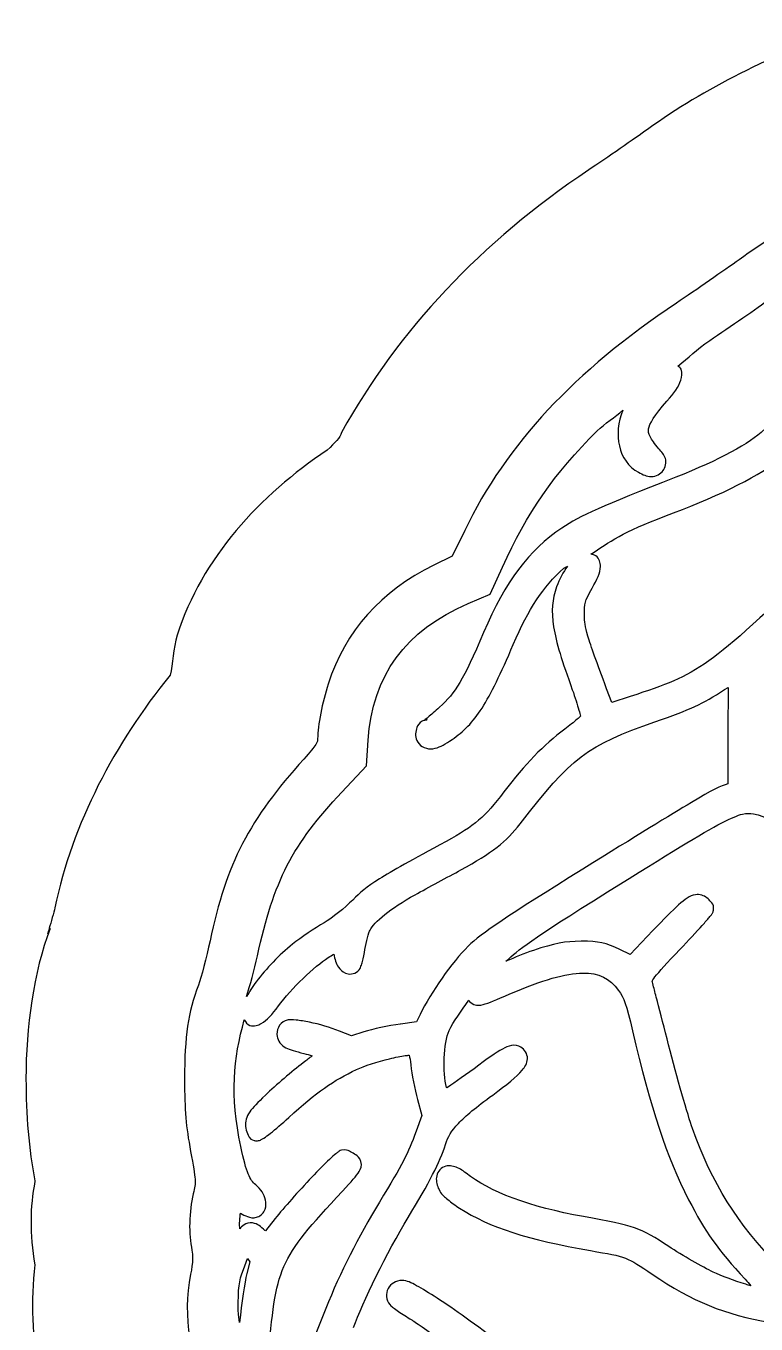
# Model space of a CAD drawing. Extents: x 3 to 173, y 187 to 306.
# Drawn here: x 2.94 to 7.52, y 217.01 to 225.14 of the extents above; entities that cross this region are included whole.
import ezdxf

# ---------------------------------------------------------------- set-up
doc = ezdxf.new("R2010")
doc.units = 0
doc.layers.add('Layer_1', color=7, linetype='CONTINUOUS')

msp = doc.modelspace()

# ---------------------------------------------------------------- linework, layer by layer
at = {"layer": 'Layer_1', "color": 7}
for points in [[(5.690746, 221.979395), (5.612474, 221.817891), (5.49727, 221.762217)], [(5.712795, 221.521338), (5.713346, 221.521888), (5.850599, 221.579766), (5.926667, 221.748989)], [(6.727031, 220.939254), (6.611827, 220.901769), (6.579857, 220.987209)], [(7.318485, 220.982798), (7.340534, 220.996579), (7.340534, 220.996579)], [(7.340534, 220.996579), (7.339982, 220.719869), (7.339431, 220.391345)], [(4.920699, 220.338979), (5.076693, 220.503794), (5.086615, 220.665298)], [(6.869245, 219.471919), (6.72648, 219.321988), (6.66309, 219.352855)], [(5.41128, 218.94661), (5.389232, 218.900309), (5.287808, 218.886528), (5.287257, 218.886528)], [(5.057951, 218.837469), (4.981333, 218.813215), (4.906918, 218.842981), (4.906367, 218.842981)], [(5.578299, 218.486895), (5.577747, 218.489102), (5.577747, 218.489653)], [(5.394744, 218.413035), (5.421202, 218.313814), (5.385924, 218.215147)], [(4.372791, 218.156718), (4.373342, 218.156718)], [(4.50398, 217.66724), (4.443898, 217.590069), (4.439488, 217.593927)], [(4.304991, 217.349187), (4.330347, 217.416988), (4.330347, 217.416988)], [(4.330347, 217.416988), (4.344128, 217.397145), (4.325938, 217.323282)], [(4.820929, 217.10445), (4.7625, 216.958377), (4.7625, 216.699306)]]:
    msp.add_lwpolyline(points, dxfattribs=at)
for points in [[(8.116378, 225.141072), (7.58756, 224.947425), (7.203371, 224.756352), (6.835297, 224.492421)], [(6.835297, 224.492421), (6.759496, 224.438065), (6.578731, 224.313187), (6.468629, 224.239459)], [(6.468629, 224.239459), (5.791951, 223.786335), (5.275162, 223.234692), (4.919233, 222.593356)], [(8.451784, 224.198038), (7.957692, 224.017108), (7.719249, 223.898354), (7.409987, 223.67659)], [(7.409987, 223.67659), (7.316699, 223.609694), (7.139599, 223.486589), (7.017522, 223.404841)], [(7.017522, 223.404841), (6.376299, 222.975456), (5.953424, 222.522851), (5.690746, 221.979395)], [(7.22533, 223.170574), (7.353697, 223.257061), (7.522695, 223.373776), (7.602912, 223.431849)], [(7.02579, 223.01017), (7.096993, 223.062491), (7.137412, 223.111338), (7.22533, 223.170574)], [(7.046736, 222.989774), (7.043155, 222.999539), (7.032699, 223.002691), (7.02579, 223.01017)], [(7.045083, 222.921425), (7.052076, 222.942081), (7.055558, 222.965694), (7.046736, 222.989774)], [(6.956888, 222.789131), (7.001363, 222.840106), (7.031098, 222.880085), (7.045083, 222.921425)], [(6.520877, 222.603925), (6.568263, 222.651228), (6.634013, 222.690296), (6.680729, 222.732909)], [(6.680729, 222.732909), (6.620543, 222.584604), (6.651041, 222.413984), (6.779397, 222.3443)], [(6.842235, 222.615499), (6.846576, 222.646761), (6.879726, 222.700702), (6.956888, 222.789131)], [(4.919233, 222.593356), (4.91051, 222.557643), (4.880215, 222.533025), (4.82911, 222.482299)], [(5.926667, 221.748989), (6.081568, 222.091359), (6.248742, 222.332235), (6.520877, 222.603925)], [(6.851606, 222.568094), (6.841951, 222.587652), (6.840065, 222.59987), (6.842235, 222.615499)], [(6.906727, 222.492027), (6.879405, 222.523458), (6.861261, 222.548533), (6.851606, 222.568094)], [(7.564879, 222.609987), (7.477075, 222.525783), (7.286405, 222.42045), (7.013112, 222.313434)], [(4.82911, 222.482299), (4.40666, 222.201578), (4.04417, 221.807669), (3.889595, 221.323201)], [(6.947518, 222.430841), (6.939022, 222.454773), (6.925428, 222.470519), (6.906727, 222.492027)], [(6.933737, 222.354774), (6.94732, 222.371143), (6.956012, 222.406906), (6.947518, 222.430841)], [(6.94421, 222.068693), (7.239905, 222.177829), (7.517876, 222.310428), (7.643702, 222.409344)], [(7.013112, 222.313434), (6.548555, 222.131519), (6.416848, 222.073421), (6.299288, 221.99483)], [(6.779397, 222.3443), (6.807255, 222.329201), (6.829287, 222.3178), (6.859323, 222.317292)], [(6.859323, 222.317292), (6.889358, 222.316727), (6.918234, 222.336144), (6.933737, 222.354774)], [(6.480638, 221.830568), (6.592315, 221.904886), (6.68569, 221.973277), (6.94421, 222.068693)], [(6.299288, 221.99483), (6.091498, 221.85592), (5.9474, 221.661407), (5.809258, 221.341091)], [(6.512609, 221.821199), (6.502149, 221.829524), (6.491453, 221.827944), (6.480638, 221.830568)], [(6.541272, 221.754501), (6.542034, 221.776148), (6.533031, 221.804945), (6.512609, 221.821199)], [(5.49727, 221.762217), (5.16781, 221.602637), (4.941388, 221.348423), (4.835812, 221.017526)], [(5.995018, 221.26447), (6.093937, 221.493733), (6.179188, 221.621622), (6.310864, 221.743477)], [(6.334015, 221.755051), (6.308222, 221.718763), (6.283754, 221.67584), (6.266215, 221.626067)], [(6.310864, 221.743477), (6.315196, 221.747485), (6.329564, 221.7511), (6.334015, 221.755051)], [(6.488906, 221.617798), (6.519844, 221.673814), (6.539749, 221.711194), (6.541272, 221.754501)], [(7.934193, 221.800252), (7.565748, 221.451837), (7.372358, 221.27143), (7.219266, 221.162495)], [(6.266215, 221.626067), (6.239641, 221.550643), (6.231771, 221.474077), (6.247474, 221.376368)], [(6.440399, 221.449678), (6.439412, 221.523996), (6.441669, 221.532274), (6.488906, 221.617798)], [(5.086615, 220.665298), (5.111109, 221.068125), (5.318528, 221.352907), (5.712795, 221.521338)], [(6.462448, 221.317387), (6.443516, 221.380895), (6.440995, 221.407644), (6.440399, 221.449678)], [(5.809258, 221.341091), (5.677073, 221.034586), (5.637386, 220.967471), (5.532548, 220.871453)], [(6.247474, 221.376368), (6.263177, 221.278657), (6.300881, 221.158293), (6.364883, 220.981698)], [(3.889595, 221.323201), (3.863803, 221.242361), (3.863808, 221.140871), (3.845563, 221.072294)], [(5.799336, 220.867045), (5.857153, 220.95763), (5.91558, 221.080365), (5.995018, 221.26447)], [(6.579857, 220.987209), (6.516831, 221.156664), (6.481379, 221.253878), (6.462448, 221.317387)], [(7.219266, 221.162495), (7.066175, 221.05356), (6.951856, 221.012863), (6.727031, 220.939254)], [(3.845563, 221.072294), (3.498047, 220.645848), (3.234594, 220.145586), (3.123336, 219.614164)], [(4.835812, 221.017526), (4.798598, 220.900892), (4.769666, 220.759947), (4.769666, 220.674118)], [(6.364883, 220.981698), (6.382163, 220.934013), (6.396604, 220.888319), (6.406224, 220.853814)], [(6.882474, 220.780504), (7.111663, 220.860097), (7.173773, 220.889634), (7.318485, 220.982798)], [(5.532548, 220.871453), (5.506008, 220.847154), (5.480348, 220.824768), (5.461441, 220.809167)], [(5.611371, 220.669709), (5.682945, 220.718116), (5.741519, 220.776457), (5.799336, 220.867045)], [(6.406224, 220.853814), (6.410641, 220.837982), (6.413681, 220.825174), (6.415595, 220.815782)], [(5.402461, 220.76562), (5.39271, 220.752384), (5.388428, 220.739627), (5.385924, 220.726484)], [(5.45648, 220.794285), (5.432099, 220.794285), (5.412212, 220.778876), (5.402461, 220.76562)], [(5.43829, 220.790424), (5.439419, 220.790989), (5.441166, 220.791231), (5.443802, 220.792078)], [(5.439393, 220.791528), (5.438602, 220.790963), (5.438883, 220.790989), (5.43829, 220.790424)], [(5.461441, 220.809167), (5.451986, 220.801377), (5.444255, 220.795056), (5.439393, 220.791528)], [(5.443802, 220.792078), (5.445128, 220.79236), (5.448882, 220.793732), (5.448763, 220.793732)], [(5.448763, 220.793732), (5.448645, 220.793712), (5.456579, 220.794285), (5.45648, 220.794285)], [(6.038563, 220.141646), (6.357235, 220.556482), (6.459107, 220.633469), (6.882474, 220.780504)], [(6.395751, 220.79704), (6.375374, 220.779203), (6.347516, 220.756676), (6.31803, 220.734753)], [(6.415595, 220.815782), (6.41041, 220.810646), (6.404342, 220.804547), (6.395751, 220.79704)], [(5.385924, 220.726484), (5.380915, 220.700209), (5.380979, 220.670652), (5.404666, 220.642148)], [(6.31803, 220.734753), (6.184168, 220.635222), (6.068225, 220.514882), (5.936588, 220.341186)], [(4.757539, 220.63829), (4.746007, 220.619691), (4.722793, 220.59106), (4.683125, 220.547341)], [(4.769666, 220.674118), (4.769666, 220.662039), (4.769074, 220.656902), (4.757539, 220.63829)], [(5.404666, 220.642148), (5.427486, 220.614659), (5.471732, 220.605859), (5.504987, 220.614589)], [(5.504987, 220.614589), (5.538242, 220.623337), (5.570544, 220.642077), (5.611371, 220.669709)], [(4.683125, 220.547341), (4.3428, 220.17229), (4.196425, 219.889904), (4.09553, 219.407979)], [(7.339431, 220.391345), (7.294711, 220.381354), (7.242694, 220.352486), (7.110677, 220.274488)], [(4.392083, 219.313169), (4.495223, 219.78634), (4.612559, 220.013498), (4.920699, 220.338979)], [(5.936588, 220.341186), (5.817091, 220.183503), (5.753307, 220.128526), (5.574991, 220.031402)], [(7.110677, 220.274488), (6.978027, 220.196115), (6.768834, 220.067566), (6.43158, 219.85777)], [(7.300846, 220.147158), (7.362405, 220.179314), (7.401924, 220.195065), (7.429831, 220.201729)], [(7.429831, 220.201729), (7.457737, 220.208389), (7.474353, 220.207249), (7.500386, 220.203382)], [(7.500386, 220.203382), (7.571194, 220.192771), (7.668791, 220.130369), (7.717565, 220.059514)], [(5.665942, 219.852258), (5.862033, 219.959026), (5.95141, 220.02819), (6.038563, 220.141646)], [(6.585369, 219.715005), (6.969017, 219.95446), (7.177728, 220.082842), (7.300846, 220.147158)], [(5.574991, 220.031402), (5.357463, 219.912916), (5.236182, 219.846092), (5.156068, 219.796034)], [(5.156068, 219.796034), (5.075953, 219.745973), (5.035393, 219.71091), (4.989049, 219.663742)], [(5.380412, 219.696813), (5.460561, 219.740312), (5.588865, 219.810289), (5.665942, 219.852258)], [(6.43158, 219.85777), (5.954383, 219.560918), (5.796065, 219.456665), (5.713346, 219.374905)], [(5.949266, 219.280095), (6.031188, 219.355358), (6.08729, 219.404121), (6.585369, 219.715005)], [(4.989049, 219.663742), (4.943205, 219.617083), (4.85687, 219.548774), (4.809905, 219.521528)], [(5.097639, 219.474673), (5.123245, 219.524164), (5.224267, 219.61207), (5.380412, 219.696813)], [(7.0302, 219.632873), (6.990161, 219.597409), (6.939159, 219.545709), (6.869245, 219.471919)], [(7.136584, 219.697366), (7.097871, 219.691016), (7.070238, 219.668337), (7.0302, 219.632873)], [(7.208242, 219.67752), (7.191275, 219.691603), (7.161194, 219.701374), (7.136584, 219.697366)], [(7.232496, 219.652716), (7.225449, 219.661832), (7.217494, 219.669844), (7.208242, 219.67752)], [(7.250135, 219.608068), (7.250135, 219.639652), (7.239543, 219.643611), (7.232496, 219.652716)], [(3.123336, 219.614164), (3.110819, 219.554345), (3.053675, 219.379785), (3.093294, 219.485011)], [(7.179028, 219.504992), (7.197242, 219.525228), (7.211821, 219.542347), (7.222574, 219.555152)], [(7.222574, 219.555152), (7.22795, 219.561558), (7.232109, 219.566748), (7.235803, 219.571687)], [(7.235803, 219.571687), (7.237637, 219.574227), (7.239258, 219.576047), (7.241315, 219.579406)], [(7.241315, 219.579406), (7.242331, 219.581099), (7.243658, 219.583213), (7.245174, 219.586572)], [(7.245174, 219.586572), (7.245936, 219.588265), (7.247873, 219.593046), (7.24793, 219.593187)], [(7.24793, 219.593187), (7.247973, 219.593331), (7.250135, 219.607984), (7.250135, 219.608068)], [(3.093294, 219.485011), (2.990393, 219.211797), (2.942674, 218.863617), (2.942674, 218.54391)], [(4.809905, 219.521528), (4.752272, 219.488093), (4.666618, 219.429509), (4.612018, 219.386479)], [(5.06622, 219.354509), (5.072601, 219.399639), (5.091944, 219.463669), (5.097639, 219.474673)], [(7.037917, 219.353408), (7.092693, 219.411024), (7.142599, 219.464508), (7.179028, 219.504992)], [(4.09553, 219.407979), (4.07427, 219.306418), (4.039781, 219.175348), (4.022769, 219.130165)], [(4.612018, 219.386479), (4.529391, 219.321359), (4.446755, 219.233246), (4.385469, 219.152215)], [(6.420556, 219.405772), (6.317987, 219.404925), (6.251989, 219.39214), (6.121246, 219.348447)], [(6.66309, 219.352855), (6.575798, 219.396289), (6.531572, 219.406627), (6.420556, 219.405772)], [(4.324835, 219.058508), (4.346318, 219.129075), (4.372888, 219.225107), (4.392083, 219.313169)], [(4.523824, 219.000077), (4.604089, 219.107962), (4.752407, 219.250767), (4.834709, 219.302696)], [(4.834709, 219.302696), (4.850533, 219.312686), (4.860476, 219.317927), (4.87109, 219.324192)], [(4.87109, 219.324192), (4.876996, 219.294762), (4.883287, 219.264858), (4.899753, 219.243164)], [(5.050785, 219.278992), (5.056876, 219.301174), (5.062387, 219.327401), (5.06622, 219.354509)], [(5.713346, 219.374905), (5.61015, 219.272904), (5.478767, 219.085695), (5.41128, 218.94661)], [(6.121246, 219.348447), (6.062183, 219.328719), (6.005776, 219.303982), (5.949266, 219.280095)], [(6.882474, 219.181981), (6.907315, 219.213731), (6.956275, 219.267528), (7.037917, 219.353408)], [(4.899753, 219.243164), (4.911008, 219.228347), (4.923693, 219.214941), (4.94385, 219.205682)], [(4.94385, 219.205682), (4.963868, 219.196481), (5.000851, 219.197968), (5.021571, 219.217809)], [(5.021571, 219.217809), (5.035485, 219.23144), (5.037104, 219.239342), (5.040864, 219.248675)], [(5.040864, 219.248675), (5.044623, 219.258017), (5.047737, 219.267895), (5.050785, 219.278992)], [(4.385469, 219.152215), (4.360165, 219.118757), (4.341341, 219.088291), (4.324835, 219.058508)], [(5.972969, 219.075044), (6.176988, 219.163139), (6.324742, 219.205366), (6.429375, 219.206232)], [(6.429375, 219.206232), (6.534008, 219.207079), (6.595625, 219.174115), (6.654822, 219.096541)], [(6.864284, 219.154969), (6.866203, 219.15892), (6.871024, 219.16733), (6.882474, 219.181981)], [(6.874206, 219.119141), (6.869309, 219.137457), (6.866965, 219.146093), (6.864284, 219.154969)], [(4.022769, 219.130165), (3.957579, 218.957078), (3.936228, 218.812862), (3.936228, 218.542569)], [(5.805951, 219.008897), (5.841594, 219.017787), (5.886342, 219.03763), (5.972969, 219.075044)], [(6.654822, 219.096541), (6.687851, 219.053253), (6.703913, 219.009791), (6.742465, 218.843534)], [(6.897908, 219.028742), (6.88836, 219.065386), (6.880319, 219.096264), (6.874206, 219.119141)], [(4.415785, 218.889285), (4.452933, 218.910593), (4.484176, 218.946791), (4.523824, 219.000077)], [(5.593181, 218.846289), (5.617723, 218.903266), (5.67093, 218.967952), (5.716102, 219.035355)], [(5.716102, 219.035355), (5.72302, 219.026634), (5.73139, 219.015687), (5.748624, 219.00945)], [(5.748624, 219.00945), (5.769105, 219.002027), (5.788129, 219.004466), (5.805951, 219.008897)], [(6.967912, 218.75644), (6.941795, 218.858565), (6.917001, 218.955455), (6.897908, 219.028742)], [(4.288455, 218.118686), (4.219413, 218.440899), (4.243011, 218.670354), (4.309952, 218.913536)], [(4.309952, 218.913536), (4.319353, 218.899482), (4.327303, 218.88377), (4.345781, 218.878259)], [(4.566819, 218.906924), (4.526013, 218.891261), (4.51045, 218.845402), (4.515556, 218.809357)], [(4.63572, 218.911332), (4.611221, 218.91359), (4.594295, 218.917451), (4.566819, 218.906924)], [(4.718954, 218.898105), (4.688514, 218.904455), (4.660222, 218.909075), (4.63572, 218.911332)], [(4.906367, 218.842981), (4.848638, 218.865897), (4.779833, 218.885393), (4.718954, 218.898105)], [(4.345781, 218.878259), (4.37257, 218.870272), (4.397212, 218.878532), (4.415785, 218.889285)], [(5.287257, 218.886528), (5.213549, 218.876227), (5.11488, 218.855184), (5.057951, 218.837469)], [(5.577747, 218.489653), (5.550428, 218.582447), (5.559907, 218.769033), (5.593181, 218.846289)], [(6.742465, 218.843534), (6.854814, 218.359052), (6.954925, 218.05557), (7.09359, 217.785751)], [(4.515556, 218.809357), (4.519024, 218.784973), (4.542251, 218.751964), (4.569575, 218.738251)], [(4.569575, 218.738251), (4.596897, 218.724535), (4.629273, 218.716012), (4.683676, 218.702423)], [(5.927218, 218.729982), (5.887464, 218.707715), (5.834469, 218.670204), (5.749175, 218.607063)], [(5.983442, 218.752582), (5.964002, 218.749026), (5.947095, 218.74113), (5.927218, 218.729982)], [(6.042973, 218.742109), (6.026867, 218.752043), (6.002882, 218.756138), (5.983442, 218.752582)], [(6.083763, 218.669349), (6.085202, 218.699268), (6.064146, 218.729031), (6.042973, 218.742109)], [(7.117843, 218.232235), (7.088982, 218.313828), (7.019845, 218.553381), (6.967912, 218.75644)], [(4.734388, 218.687539), (4.717384, 218.673399), (4.701235, 218.659937), (4.679266, 218.643441)], [(4.683676, 218.702423), (4.703435, 218.697484), (4.717843, 218.692534), (4.734388, 218.687539)], [(5.013303, 218.601548), (5.061839, 218.624324), (5.145878, 218.651313), (5.220009, 218.669349)], [(5.220009, 218.669349), (5.257074, 218.678352), (5.291709, 218.685001), (5.318125, 218.688642)], [(5.318125, 218.688642), (5.328155, 218.690053), (5.33549, 218.690832), (5.342379, 218.691397)], [(5.342379, 218.691397), (5.346217, 218.677963), (5.35055, 218.656723), (5.353403, 218.630214)], [(6.05069, 218.59714), (6.068146, 218.618307), (6.082312, 218.639428), (6.083763, 218.669349)], [(4.679266, 218.643441), (4.611207, 218.592325), (4.507095, 218.503143), (4.442244, 218.440594)], [(4.588316, 218.300586), (4.765259, 218.461179), (4.868709, 218.533716), (5.013303, 218.601548)], [(5.353403, 218.630214), (5.359598, 218.572612), (5.3774, 218.479109), (5.394744, 218.413035)], [(5.749175, 218.607063), (5.677025, 218.553655), (5.601243, 218.501362), (5.578299, 218.486895)], [(5.866033, 218.441698), (5.957186, 218.508195), (6.01578, 218.554809), (6.05069, 218.59714)], [(2.942674, 218.54391), (2.942674, 218.31864), (2.960711, 218.100705), (2.997819, 217.903898)], [(3.936228, 218.542569), (3.936228, 218.341399), (3.944083, 218.248409), (3.974262, 218.088369)], [(4.442244, 218.440594), (4.393536, 218.393613), (4.364268, 218.364134), (4.344128, 218.335864)], [(5.651059, 218.264205), (5.694939, 218.310905), (5.76237, 218.366099), (5.866033, 218.441698)], [(4.344128, 218.335864), (4.323988, 218.307591), (4.315043, 218.272528), (4.31822, 218.245466)], [(4.31822, 218.245466), (4.320111, 218.229294), (4.323858, 218.214839), (4.329796, 218.200815)], [(4.474215, 218.202469), (4.505732, 218.22753), (4.545933, 218.26212), (4.588316, 218.300586)], [(5.570582, 218.132464), (5.586389, 218.180724), (5.607178, 218.217509), (5.651059, 218.264205)], [(4.329796, 218.200815), (4.335734, 218.186789), (4.337425, 218.167699), (4.372791, 218.156718)], [(4.404761, 218.157271), (4.4102, 218.158965), (4.413233, 218.160649), (4.416337, 218.16223)], [(4.416337, 218.16223), (4.422546, 218.165391), (4.42769, 218.168286), (4.433424, 218.172153)], [(4.433424, 218.172153), (4.444891, 218.179886), (4.458455, 218.189933), (4.474215, 218.202469)], [(5.385924, 218.215147), (5.333675, 218.069689), (5.304877, 218.015023), (5.156068, 217.770316)], [(7.660239, 217.365725), (7.39671, 217.637116), (7.239051, 217.889572), (7.117843, 218.232235)], [(3.974262, 218.088369), (3.991413, 217.997378), (3.999943, 217.947431), (4.001823, 217.914185)], [(4.334757, 217.947258), (4.320321, 217.982212), (4.306173, 218.035995), (4.288455, 218.118686)], [(4.373342, 218.156718), (4.373472, 218.156679), (4.385305, 218.154514), (4.385469, 218.154514)], [(4.385469, 218.154514), (4.385631, 218.154505), (4.391324, 218.154782), (4.393737, 218.155064)], [(4.393737, 218.155064), (4.398563, 218.155629), (4.402044, 218.156425), (4.404761, 218.157271)], [(4.900855, 218.086716), (4.894855, 218.082906), (4.890048, 218.078692), (4.884319, 218.074035)], [(4.93503, 218.097739), (4.908843, 218.097739), (4.906856, 218.090554), (4.900855, 218.086716)], [(4.976371, 218.086163), (4.965249, 218.091525), (4.9588, 218.097739), (4.93503, 218.097739)], [(5.009444, 218.066319), (4.998737, 218.074137), (4.987493, 218.0808), (4.976371, 218.086163)], [(5.336315, 217.673853), (5.469663, 217.894288), (5.533255, 218.018514), (5.570582, 218.132464)], [(4.84408, 218.038207), (4.813276, 218.009026), (4.774167, 217.96985), (4.732734, 217.926312)], [(4.884319, 218.074035), (4.87286, 218.064722), (4.859483, 218.052812), (4.84408, 218.038207)], [(5.040864, 218.02553), (5.033647, 218.050168), (5.018153, 218.059953), (5.009444, 218.066319)], [(5.02984, 217.963243), (5.038964, 217.978455), (5.048083, 218.000898), (5.040864, 218.02553)], [(5.62901, 217.992456), (5.605312, 217.99985), (5.578131, 218.00186), (5.552391, 217.987495)], [(4.38161, 217.879457), (4.3614, 217.896447), (4.349194, 217.912302), (4.334757, 217.947258)], [(4.732734, 217.926312), (4.649868, 217.839229), (4.557771, 217.736599), (4.50398, 217.66724)], [(4.925109, 217.840322), (4.982299, 217.90243), (5.011592, 217.932834), (5.02984, 217.963243)], [(5.512704, 217.915839), (5.512651, 217.889931), (5.521025, 217.865959), (5.534753, 217.840322)], [(5.552391, 217.987495), (5.526653, 217.97313), (5.512757, 217.941755), (5.512704, 217.915839)], [(5.699015, 217.95277), (5.67552, 217.971651), (5.652708, 217.985056), (5.62901, 217.992456)], [(6.435438, 217.679918), (6.097608, 217.739887), (5.84262, 217.837423), (5.699015, 217.95277)], [(2.998637, 217.900201), (2.96771, 217.739066), (2.965043, 217.573892), (2.998637, 217.377)], [(2.997819, 217.903898), (2.999089, 217.896927), (2.997587, 217.906438), (2.998637, 217.900201)], [(4.001823, 217.914185), (4.003714, 217.880939), (4.000411, 217.862981), (3.990799, 217.822683)], [(4.442795, 217.783547), (4.434958, 217.819632), (4.413604, 217.852547), (4.38161, 217.879457)], [(4.459883, 216.779784), (4.507775, 217.373865), (4.520172, 217.400552), (4.925109, 217.840322)], [(5.534753, 217.840322), (5.548886, 217.813934), (5.563824, 217.804462), (5.584913, 217.786855)], [(3.990799, 217.822683), (3.96414, 217.711143), (3.959587, 217.568753), (3.98253, 217.469905)], [(4.440039, 217.725669), (4.447433, 217.745848), (4.446704, 217.765504), (4.442795, 217.783547)], [(5.156068, 217.770316), (5.022812, 217.551191), (4.911411, 217.32955), (4.820929, 217.10445)], [(5.584913, 217.786855), (5.606004, 217.769244), (5.631579, 217.7506), (5.658225, 217.733385)], [(7.09359, 217.785751), (7.196468, 217.585565), (7.2762, 217.473029), (7.448021, 217.287451)], [(4.28184, 217.656214), (4.282913, 217.673091), (4.284212, 217.686606), (4.285699, 217.700864)], [(4.285699, 217.700864), (4.300642, 217.692369), (4.315897, 217.684659), (4.330898, 217.679918)], [(4.330898, 217.679918), (4.347973, 217.674527), (4.361265, 217.665917), (4.392635, 217.677714)], [(4.392635, 217.677714), (4.41432, 217.686039), (4.432644, 217.705484), (4.440039, 217.725669)], [(4.995113, 216.985386), (5.048638, 217.139812), (5.20549, 217.457606), (5.336315, 217.673853)], [(5.658225, 217.733385), (5.846044, 217.612057), (6.086312, 217.535242), (6.478984, 217.467148)], [(6.968463, 217.493056), (6.791675, 217.609822), (6.754483, 217.623284), (6.435438, 217.679918)], [(4.28184, 217.602747), (4.281163, 217.616519), (4.280006, 217.627444), (4.28184, 217.656214)], [(4.30885, 217.628655), (4.296367, 217.620358), (4.289175, 217.611552), (4.28184, 217.602747)], [(4.361215, 217.640229), (4.343413, 217.643051), (4.321851, 217.637291), (4.30885, 217.628655)], [(4.439488, 217.593927), (4.41242, 217.616703), (4.396823, 217.634751), (4.361215, 217.640229)], [(3.98253, 217.469905), (3.989259, 217.440523), (3.988461, 217.393025), (3.974262, 217.318871)], [(6.478984, 217.467148), (6.705523, 217.427862), (6.705003, 217.428528), (6.865938, 217.318871)], [(7.247379, 217.332652), (7.183542, 217.362672), (7.054085, 217.436504), (6.968463, 217.493056)], [(2.998637, 217.377), (2.94668, 216.931823), (3.032792, 216.442873), (3.221272, 216.05296)], [(4.27247, 217.092873), (4.272046, 217.239374), (4.275094, 217.268302), (4.304991, 217.349187)], [(3.974262, 217.318871), (3.922239, 217.047108), (3.965073, 216.797985), (4.114822, 216.488189)], [(4.325938, 217.323282), (4.312207, 217.268641), (4.294264, 217.138466), (4.280187, 217.016806)], [(5.297179, 217.279735), (5.260501, 217.279735), (5.22731, 217.259613), (5.211189, 217.229576)], [(5.389232, 217.247215), (5.354125, 217.265785), (5.333358, 217.279735), (5.297179, 217.279735)], [(6.865938, 217.318871), (7.114813, 217.1493), (7.322958, 217.063595), (7.600156, 217.01901)], [(7.450777, 217.256034), (7.37872, 217.278555), (7.299422, 217.308177), (7.247379, 217.332652)], [(7.448021, 217.287451), (7.462829, 217.271449), (7.470585, 217.261091), (7.483299, 217.246661)], [(5.211189, 217.229576), (5.195069, 217.199553), (5.197673, 217.157598), (5.221662, 217.128701)], [(5.519319, 217.16839), (5.467587, 217.202344), (5.424339, 217.228656), (5.389232, 217.247215)], [(7.483299, 217.246661), (7.471942, 217.249963), (7.462679, 217.252309), (7.450777, 217.256034)], [(5.221662, 217.128701), (5.230959, 217.117525), (5.236296, 217.114827), (5.244813, 217.108308)], [(5.244813, 217.108308), (5.253331, 217.101817), (5.263852, 217.094329), (5.275681, 217.086258)], [(5.92391, 216.877899), (5.759934, 217.002254), (5.622781, 217.100479), (5.519319, 217.16839)], [(4.280187, 217.016806), (4.278606, 217.045519), (4.272599, 217.053187), (4.27247, 217.092873)], [(5.275681, 217.086258), (5.29934, 217.070058), (5.328625, 217.050779), (5.359466, 217.03224)], [(5.359466, 217.03224), (5.38354, 217.017762), (5.471453, 216.956718), (5.584362, 216.875144)]]:
    msp.add_open_spline(points, degree=3, dxfattribs=at)

doc.saveas('drawing.dxf')
